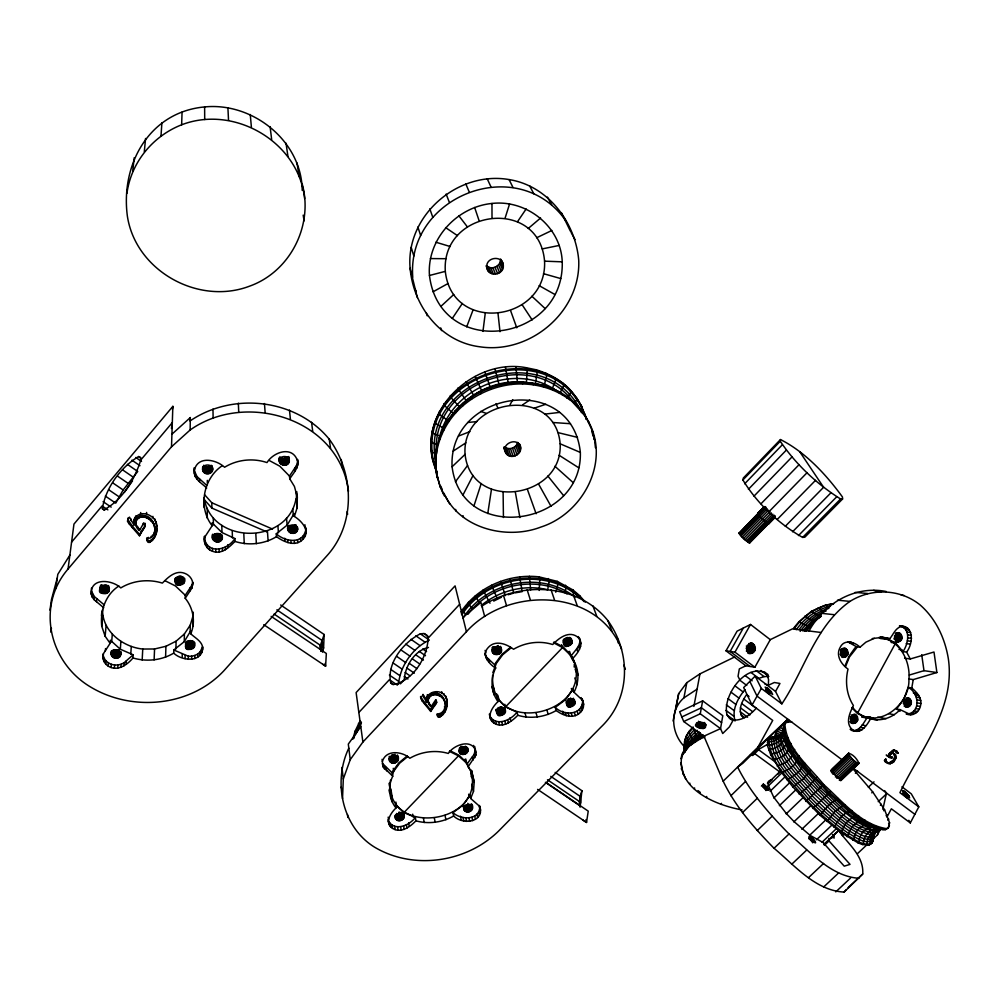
<?xml version="1.0" encoding="UTF-8"?>
<svg xmlns="http://www.w3.org/2000/svg" width="999" height="999" viewBox="0 0 999 999"><rect width="100%" height="100%" fill="white"/><g stroke="black" fill="none" stroke-linecap="round" stroke-linejoin="round"><path stroke-width="1.5" d="M200.087 655.119L200.087 651.985L202.61 646.753C203.484 662.837 182.018 661.363 173.726 653.121C161.613 660.414 146.466 661.987 132.979 657.966C127.198 664.997 117.12 671.915 108.154 666.071C103.983 663.561 102.148 658.541 103.122 653.858M204.52 539.023L205.407 536.088L212.163 525.736C197.814 507.592 203.172 478.321 222.302 465.684M204.508 542.057L204.508 536.138C203.297 542.37 206.231 549.188 212.475 551.273C221.503 554.87 229.196 547.277 234.977 541.421L234.877 538.536L221.978 532.529L212.125 522.889L212.163 525.736M197.74 657.142L197.752 654.02L200.087 651.985M199.475 481.568L199.475 478.808M212.537 469.98C213.399 463.399 201.81 463.274 202.635 469.905C203.771 476.486 214.797 473.901 212.5 467.27M212.612 538.249C211.863 531.868 223.114 531.893 222.327 538.274C220.642 545.329 209.428 541.146 212.575 534.253M197.003 479.333L197.015 476.585L194.368 470.816C193.294 478.946 201.91 483.141 206.681 488.086M194.393 646.94C190.372 628.259 176.923 657.966 194.393 646.94L194.418 642.307M195.255 476.598L195.267 473.851M194.718 645.903L194.73 642.819M194.855 658.591L194.88 655.456L197.752 654.02M539.21 590.446L539.772 579.682L539.01 576.86C509.253 573.451 477.422 586.738 460.901 612.1M191.833 588.211L192.72 582.367L191.833 588.211L185.215 598.276C193.294 608.004 195.804 622.077 190.772 633.803C195.404 638.299 203.746 642.107 202.61 649.862M192.894 648.626L192.957 640.896L189.448 641.733L187.175 640.933M193.169 615.521L193.194 612.487M193.194 625.886L193.269 612.275M193.781 647.864L193.818 641.683M420.866 698.763L420.604 696.503L421.953 700.711L430.719 711.438L436.688 702.534L435.589 699.999L431.106 706.693C424.525 701.947 428.908 690.384 437.225 693.368C447.127 695.416 448.401 714.085 437.075 713.898L437.612 716.221L438.998 717.294C446.878 713.935 449.175 703.246 445.517 695.928L446.865 700.199M427.834 698.563L428.883 703.845M190.609 649.45L190.684 641.72M190.772 633.803L190.797 630.706L184.266 641.658L173.801 649.987L173.726 653.121M191.646 659.352L191.671 656.206L194.88 655.456M191.82 649.175L191.883 641.445M529.42 383.254L526.473 382.642L527.11 370.229L526.323 367.732C470.979 356.98 412.437 416.408 436.363 470.754L432.629 459.49M189.373 649.462L189.448 641.733M190.147 590.784L190.172 587.787M190.172 632.767L190.247 625.112L193.269 615.222M187.075 648.663L187.163 642.482M190.26 420.816C232.967 391.82 296.079 398.726 329.195 439.148C354.245 472.814 356.044 523.701 326.998 555.694L223.963 670.679C190.222 706.817 131.743 712.087 90.147 686.738C49.338 662.287 35.927 606.218 68.032 569.055L171.503 446.803L190.147 429.982L190.31 417.582L171.928 434.203M188.162 649.188L188.249 641.458M188.324 659.377L188.361 656.231L173.801 649.987M185.102 658.653L185.152 655.519M185.564 646.99L185.627 642.357M186.201 647.914L186.276 641.733M184.353 582.517C180.245 563.174 166.533 593.831 184.353 582.517L184.403 579.557M184.678 581.443L184.728 578.483M184.266 641.658L184.39 633.965L190.247 625.112M185.215 598.276L185.265 595.254L191.858 585.227M775.948 738.111L776.061 730.694L782.279 733.341M182.829 584.265L182.967 576.86L179.395 577.697L177.085 576.86L176.91 584.265M182.205 657.242L182.268 654.108M183.729 583.478L183.828 577.559M435.839 458.841L436.863 446.753C434.827 457.105 434.865 467.844 437.425 478.096C431.256 451.486 442.719 423.101 463.111 405.619L462.649 403.584C498.926 369.917 566.945 376.061 589.073 422.952C584.04 413.798 577.622 405.094 569.33 398.489L584.065 414.685L582.729 412.612M181.743 584.815L181.88 577.41M420.916 698.089L422.914 694.892L426.473 701.922L426.598 696.34M426.473 701.922C425.112 690.996 441.845 687.687 445.854 697.514M179.246 585.102L179.395 577.697M180.507 585.102L180.657 577.697M279.483 461.401C278.746 454.832 290.259 454.882 289.298 461.476C287.55 468.656 276.523 464.498 279.27 457.554M175.911 648.925L176.099 641.183L184.39 633.965M178.009 584.827L178.184 577.41M287.999 529.657C287.325 523.339 298.526 523.289 297.627 529.695C296.179 536.113 285.901 533.316 287.749 526.835M175.999 583.478L176.149 577.559M302.222 190.397C301.735 141.071 252.722 102.06 204.62 106.93C149.101 112.05 120.504 164.498 127.36 216.046C135.589 270.804 198.289 305.706 249.575 286.164C290.022 271.74 313.399 225.824 302.36 184.553M234.977 541.421C248.664 545.841 264.173 544.18 276.486 536.675C283.903 542.032 295.779 547.365 303.209 539.035C310.714 530.769 301.511 520.891 294.368 516.433L297.053 508.091L296.228 492.157M297.727 465.234L297.515 459.403C299.6 467.02 293.494 472.952 289.747 478.821L294.43 486.463L297.327 497.127L297.053 508.091M175.025 581.443L175.1 578.496M175.362 582.517L175.474 578.084M579.882 805.444L580.119 796.365L581.905 790.696L555.169 772.402M305.919 533.516L305.694 527.647L306.006 530.494M165.584 657.205L165.934 646.291L176.099 641.183M126.935 193.369C131.094 162.5 152.747 136.064 181.631 124.8L182.068 112.088M171.503 446.803L172.852 406.356L73.963 524.075L68.032 569.055M791.782 721.877L786.35 722.127L783.89 724.55C783.553 751.847 812.212 773.988 828.496 793.293C845.416 807.18 862.087 828.496 885.526 829.607L888.448 827.584L889.572 822.789L884.627 809.827L872.739 791.932L852.622 768.418M481.893 606.081C520.404 581.131 578.046 583.066 607.892 620.641C631.143 652.971 630.893 698.451 601.198 726.897L498.526 831.131C466.383 862.562 413.449 870.391 374.525 847.14C341.92 827.06 332.754 781.555 348.801 748.164M342.52 798.75L343.306 779.008L341.958 767.394M154.108 659.914L154.57 648.975L165.934 646.291M322.502 652.21L323.576 648.139L324.163 634.515L280.657 604.982M156.256 533.741L156.955 528.983C156.781 534.24 154.196 540.459 149.038 542.469L147.427 541.246L146.628 538.636C159.84 538.386 155.769 516.121 143.968 515.596C135.377 513.973 132.892 526.361 139.473 530.469L143.781 523.026L145.205 525.886L139.46 535.776L128.933 523.613L127.572 521.403L127.984 518.256L127.572 521.403M154.795 520.392L154.857 518.968L156.831 526.873C157.48 514.885 138.112 507.592 134.116 520.566L134.89 517.257L134.79 518.693M154.932 528.571L154.87 530.007L154.67 526.048M154.595 532.355L154.658 530.919M154.932 536.825L156.319 532.292M156.119 523.426L156.194 521.99M152.385 536.538L152.46 535.089M152.922 539.685L154.995 535.377M154.595 527.484L153.896 523.563M153.759 534.54L153.834 533.091M320.204 649.437L320.404 645.317L324.163 634.515M151.111 537.749L151.186 536.301M151.448 541.208L152.997 538.236M153.821 524.999L152.647 521.328M152.835 517.794L152.909 516.371M382.08 759.315L382.954 766.733L392.744 776.223C387.662 786.338 388.798 799.175 396.016 807.979C390.721 812.824 384.128 823.114 392.557 828.396C400.974 833.641 410.177 826.822 415.921 820.828C428.484 824.375 442.357 822.477 453.658 815.996C463.099 825.524 485.452 822.09 479.508 805.456M410.102 268.281C405.469 215.672 457.754 170.579 509.065 179.57C547.952 185.739 575.424 222.29 578.721 260.152C580.943 311.676 530.044 354.545 479.732 346.778C440.497 341.795 413.411 306.206 410.102 268.281L417.32 297.577M742.844 717.27C737.025 710.514 742.307 700.786 746.603 694.617L749.013 696.428M149.038 542.469L149.113 541.021L151.511 539.76M152.585 522.764L150.874 520.754L150.949 519.33M150.15 542.145L150.225 540.684M412.749 277.21C406.568 195.479 518.169 152.522 565.909 220.854M147.427 541.246L146.89 537.887L146.816 539.348M150.874 520.754L148.701 519.005L148.776 517.582M148.102 542.207L147.502 539.797M148.227 538.798L148.302 537.337M142.17 660.002L142.757 649.038C122.702 647.04 102.098 631.056 102.572 609.577M390.447 780.194C383.853 837.936 486.201 824.949 470.916 771.44M768.094 674.587C747.564 659.777 721.665 695.828 727.072 715.009L735.089 720.916C731.53 709.715 737.949 698.064 744.967 689.635M148.701 519.005L147.09 518.056L147.165 516.633M398.264 758.815C397.44 753.296 387.587 755.556 389.535 760.888C392.282 766.096 400.986 761.475 397.814 756.093M429.458 275.487C426.748 239.498 456.593 206.893 491.97 203.459C526.51 199.4 560.988 226.498 562.237 261.838C564.497 342.882 439.922 359.865 429.458 275.487L445.317 271.353C441.121 209.365 539.085 196.303 544.567 261.164C547.302 321.753 452.097 334.565 445.317 271.353M144.905 524.65L144.98 523.214L145.205 525.886M147.09 518.056L145.479 517.395L145.567 515.971M146.528 513.873L146.603 512.45M404.071 816.495C403.234 811.163 393.631 813.361 395.479 818.543C398.264 823.601 406.793 818.993 403.621 813.686M143.232 529.657L145.292 524.45M145.479 517.395L143.893 517.032L143.968 515.596M144.668 527.36L144.755 525.924M135.764 524.45C134.965 520.579 138.511 516.982 142.295 516.945L142.382 515.521M141.97 531.418L143.319 528.221M143.207 524.737L143.294 523.301M139.46 535.776L142.058 529.97M140.784 517.157L140.871 515.734M140.597 533.541L140.684 532.105M132.979 657.966L133.179 654.807L120.317 649.238L110.377 640.209L110.115 643.331L103.734 653.184L102.934 655.968M767.981 740.122L770.491 737.624L779.72 736.026L770.491 737.624L767.981 740.122L767.519 745.816L770.679 754.732L781.842 772.889L792.869 786.962L819.992 815.234L840.746 832.379L857.991 842.844L862.462 844.542L869.018 845.079L872.002 842.994L873.089 840.958L873.238 835.763L873.263 838.074L872.277 839.01M139.41 517.644L139.51 516.221M130.782 654.283L131.281 646.49M138.898 529.92L138.998 528.471M139.473 530.469L139.56 529.02M140.622 513.936L140.709 512.512M437.612 716.221L437.287 714.622L438.673 715.696C444.967 713.086 448.039 705.069 446.516 698.613M136.788 527.235L136.888 525.799L138.287 527.584M138.187 518.419L138.274 516.982M452.085 466.77C448.201 390.347 571.952 371.653 580.344 452.422C582.617 526.411 461.888 544.705 452.085 466.77L465.072 454.383C460.901 398.139 555.182 384.44 560.164 443.806C562.974 498.851 471.316 512.3 465.072 454.383M135.876 517.057L135.964 515.621M126.149 663.923L126.361 660.764M135.664 523.076L135.951 520.354M136.326 520.579L136.426 519.155M136.139 525.861L135.852 523.014M137.1 519.468L137.188 518.031M123.826 665.958L124.038 662.799L133.179 654.807M133.991 525.037L133.941 521.241L133.991 525.037L129.458 517.095L127.872 519.692M161.001 135.814L161.9 122.865M132.318 527.672L132.417 526.236L127.672 519.23M131.106 520.591L131.206 519.155M120.954 667.407L121.179 664.235L124.038 662.799M128.933 523.613L129.046 522.177M111.438 651.061C109.328 655.769 114.91 660.302 119.043 657.404L119.53 650.898M120.317 649.238L120.891 641.458M119.043 657.404L119.905 656.643L120.292 651.435M119.905 656.643L120.804 651.81M120.517 655.706L121.016 652.072M489.572 272.49L486.963 266.059C492.207 270.492 501.148 265.846 500.586 259.016L503.321 265.397C504.32 275.474 487.387 277.56 486.788 267.095C485.739 256.98 502.759 254.882 503.321 265.397M467.944 750.099C467.182 744.555 457.392 746.877 459.24 752.172C461.875 757.404 470.791 752.672 467.345 747.402M117.957 657.954L118.556 650.124L119.618 649.587M117.72 668.169L117.957 664.997L121.179 664.235M471.153 776.71L471.628 770.554L474.2 782.067L473.489 791.358L470.691 798.476L478.658 805.494L480.606 810.164M114.361 668.194L114.61 665.022C109.453 664.46 104.383 660.963 103.297 655.681L103.022 658.841M115.497 658.241L116.109 650.424L113.799 649.625L113.174 657.442M116.758 658.241L117.358 650.411L118.556 650.124M474.2 782.067L472.04 773.101L468.144 766.733L467.42 763.436L474.175 754.382L475.387 749.163M468.144 766.733L475.924 755.082L474.775 746.615M472.315 806.817C470.217 801.997 461.201 805.956 464.51 810.601C468.618 814.759 475.224 808.853 471.715 804.045M583.166 702.022L581.868 699.687L574 692.22C579.557 681.817 579.308 668.443 572.402 658.728C577.872 653.458 585.476 642.869 577.047 636.6C568.369 630.581 558.628 638.373 552.697 644.53C539.747 640.384 525.224 642.407 513.548 649.25C506.568 643.955 495.504 639.685 488.461 647.277C481.168 654.507 488.786 664.035 495.679 668.044C490.284 678.571 490.859 691.995 498.014 701.56C492.632 706.68 485.414 717.195 493.893 723.051C502.46 728.721 511.95 721.34 517.807 715.284C530.544 719.18 544.73 717.17 556.206 710.526C563.024 715.659 573.676 719.53 580.531 712.299C584.253 708.778 584.265 703.246 582.117 698.888L583.691 704.632M114.273 657.979L114.897 650.149M453.658 815.996L452.972 812.612C460.826 820.104 479.27 820.691 479.857 806.805M111.613 655.769L112.038 650.561M111.101 667.482L111.364 664.31M112.263 656.693L112.787 650.174M492.607 675.374C489.785 739.435 598.239 713.698 572.29 656.905M111.663 642.032L112.3 634.29M111.251 654.732L111.576 650.824M495.379 646.99C484.04 655.169 506.793 658.453 500.487 646.603M520.267 446.341C516.583 436.376 499.862 444.617 506.093 453.496C512.025 461.301 525.124 451.998 519.343 443.781M108.154 666.071L108.416 662.899M505.457 712.025C497.864 695.866 491.583 725.836 505.457 712.025L504.408 708.079M105.719 664.073L105.994 660.901M103.971 661.6L104.246 658.441M105.357 650.674L105.544 648.576M108.466 592.195C109.678 572.639 87.725 598.838 108.466 592.195L109.003 586.201M110.115 643.331L105.145 636.263L106.106 625.449M109.078 591.233L109.341 588.236M106.481 593.543L107.168 586.038L103.434 586.038L101.386 584.715M107.58 592.981L108.254 585.489M105.145 636.263L101.736 626.248L102.735 615.496M101.736 626.248C100.087 610.963 105.432 594.68 118.869 586.001M105.245 593.831L105.944 586.326M685.002 752.21L683.191 753.071L681.281 758.94C681.068 745.491 699.013 744.43 700.336 732.766L692.045 740.084L688.598 746.54M101.436 615.809L101.873 611.238M103.971 593.831L104.67 586.326M101.598 592.994L102.31 585.489M144.306 151.748L145.567 138.474M102.722 593.543L103.434 586.038M535.327 384.465L537.162 372.315L536.388 369.83L526.323 367.732M99.638 590.172L99.925 587.175M100 591.246L100.587 585.252M100.662 592.207L101.249 586.213M96.466 601.66L96.766 598.626M572.215 642.644C564.86 625.898 557.954 656.805 572.215 642.644L570.491 637.637M103.721 607.767L93.968 599.575L94.281 596.528L91.521 591.108L91.433 588.136M574.15 666.995L574.437 664.223L578.071 674.962M572.402 658.728L571.378 655.669C574.812 650.399 581.843 645.104 579.345 637.974L580.407 641.008M93.968 599.575L92.183 597.002L92.495 593.968M575.099 703.421C567.857 687.262 561.113 717.182 575.099 703.421L573.401 698.226M580.094 807.217L581.905 790.696M92.183 597.002L91.209 594.13L91.521 591.108M574 692.22L572.976 689.098L565.796 699.462L555.219 707.367C563.286 715.671 581.868 715.659 582.642 701.485M132.68 171.416L134.216 157.755M588.386 421.428C610.726 461.875 582.792 513.673 540.946 527.035C506.655 540.284 459.328 528.483 444.031 493.256M742.095 809.939C716.283 805.244 677.859 789.809 681.48 757.866M693.181 727.022C686.201 733.041 682.654 742.669 684.552 751.748L684.178 745.566L683.978 746.615L686.35 749.799C686.45 741.957 691.008 734.727 697.364 730.331M887.524 762.836C892.919 764.51 898.338 754.52 891.583 752.771L889.147 755.893L892.057 757.279L891.145 757.13M842.582 498.988L840.596 498.988C817.082 484.253 795.778 464.298 780.269 441.246L780.469 439.548C805.356 452.11 826.061 474.45 842.444 496.965L842.582 498.988L804.819 537.2L802.634 537.412C778.721 523.788 757.155 503.546 742.906 479.957L743.318 478.046L780.469 439.548M765.284 521.615L768.905 523.713L768.618 522.614M891.957 752.309L895.641 754.794L896.115 758.004L893.668 762.112L890.072 763.748L893.306 762.037L895.753 757.929L895.279 754.707L891.957 752.309L893.793 750.636C896.515 750.261 897.139 754.695 895.554 750.998M579.62 805.756L580.119 796.365L550.761 776.348M133.841 522.677L134.216 519.13M482.954 331.381L485.239 313.349M431.168 450.112L432.13 452.41L436.501 453.371C430.357 382.767 533.466 345.217 574.163 403.246L576.935 399.675C569.318 384.403 552.385 374.787 536.388 369.83M50.874 632.217L51.436 628.159M444.343 495.891C438.099 483.828 435.189 470.104 435.589 456.456M55.782 588.586L57.78 574.375L69.88 555.057M49.95 610.152L51.486 599.487L57.255 578.071M463.811 404.021L462.649 403.584L455.157 410.964L448.726 419.13L443.369 428.571L439.373 437.887L439.797 439.448M172.415 409.265L172.852 406.356M171.428 428.484L172.315 422.589L140.809 459.977C134.74 479.458 122.278 500.137 103.933 509.802L102.36 508.753C105.532 488.049 120.654 467.145 138.649 456.531L140.372 457.367L140.809 459.977M487.774 513.523L491.471 489.298M774.849 517.22L749.7 542.907L743.481 538.648L739.41 533.853L758.391 514.385L757.916 513.124L764.26 506.605M758.079 513.698L739.123 533.154L739.41 533.853M749.7 542.907L749.462 541.82L754.72 536.438M437.15 475.574L440.247 487.25M721.278 804.407L721.453 803.346M873.089 840.958L874.287 834.015M706.505 797.527L706.68 796.465M857.679 720.229C854.145 701.498 844.779 733.204 857.679 720.229L850.286 718.843M901.885 638.761C898.488 620.117 889.197 651.336 901.885 638.761L894.317 637.837M906.605 652.085L902.946 651.598C908.191 644.555 911.5 628.096 899.412 625.986C914.472 624.924 913.286 643.643 906.605 652.085L910.289 658.965L933.99 652.022L936.9 672.527L913.248 679.595L908.99 678.958C910.376 660.689 899.45 639.048 879.37 637.699M908.89 679.02C910.364 707.08 872.614 733.553 852.459 707.205M906.105 713.91C912.137 716.695 918.905 712.649 920.341 706.455C922.876 698.9 917.119 692.494 911.775 687.974L908.116 687.399L903.77 699.35L896.465 709.015L900.236 711.101M911.775 687.974L913.248 679.595M911.263 703.858C907.879 685.401 898.713 716.57 911.263 703.858L903.683 702.584M907.229 714.123C921.215 712.324 918.993 692.507 908.116 687.399M700.062 793.431L700.249 792.369L697.989 790.596M755.194 649.949C750.811 628.159 739.972 664.672 755.194 649.949L746.153 648.626M847.889 654.245C844.342 635.314 834.852 667.07 847.889 654.245L840.509 653.221M703.496 728.483C714.135 717.781 681.043 724.637 703.496 728.483L704.582 722.489M704.532 728.146L705.356 723.651M705.344 727.634L705.893 724.637M694.405 788.985L694.605 787.924M699.675 728.283L700.761 722.289L699.562 721.84L698.463 727.834M689.635 784.24L689.822 783.179M700.973 728.558L702.06 722.564L703.358 722.627L702.272 728.621M682.991 754.145L689.747 745.516L700.624 738.661L700.823 737.574L704.894 736.013M435.689 466.108L435.939 468.568M543.956 386.288L546.715 375.649L545.966 373.164M685.814 779.282L683.216 773.126L683.016 774.188M696.128 725.711L696.678 722.714M696.628 726.498L697.177 723.501M694.705 741.832L694.904 740.746L703.433 736.226L697.602 739.56M697.427 727.222L698.526 721.228M702.647 700.861L679.645 711.725L683.716 721.515L700.262 713.798L702.647 700.861L722.801 715.684L720.541 728.621L722.714 733.516L729.395 726.91L733.254 719.992C742.494 720.878 750.599 714.56 756.43 708.054M689.747 745.516L689.947 744.442L703.321 735.626M699.025 731.568L691.832 738.099L687.537 746.877L684.74 740.534M680.731 763.935L680.931 762.861L682.792 771.84M686.45 735.714L684.54 741.595M681.306 769.043L681.505 767.981M685.826 749.65L686.026 748.576M689.273 731.181L686.251 736.775L689.16 742.344L689.248 746.203L695.541 738.161L700.162 734.715M693.868 706.43L699.962 673.85L734.615 656.992M683.953 746.178C671.303 732.829 669.318 710.626 683.903 697.876L686.825 682.654L699.962 673.85M739.123 533.154L758.129 513.336M673.076 721.003L678.696 693.606L686.825 682.654M675.749 708.766L678.696 693.606M439.373 437.887L439.51 437.187C451.71 386.363 518.144 360.002 559.865 393.244L563.711 385.714L562.999 383.266M189.698 420.641L190.31 417.582M872.989 839.098L877.434 834.927L878.396 830.406L880.156 829.445C874.075 831.593 869.43 837.537 870.017 844.13L869.018 845.079M882.866 809.315L886.463 793.044L884.615 790.621M400.437 683.828L404.283 679.72C404.97 666.208 414.722 650.337 428.484 647.452M398.501 684.34C400.062 666.033 412.687 647.939 429.333 640.109L420.304 633.828C403.396 642.444 386.538 663.261 390.709 682.954L393.007 684.502M428.146 700.149C430.407 690.409 445.067 695.204 445.167 703.845M510.789 383.591L511.051 382.53L511.875 384.415C532.542 382.255 554.108 387.575 570.579 400.474M866.158 845.279L867.169 844.33C866.707 836.912 872.926 829.32 880.643 829.744L875.661 830.581L872.214 829.819L857.766 822.314L839.023 807.941L819.055 789.01L801.21 768.681L788.373 750.336L782.467 736.837L782.18 733.79L783.553 729.295C782.554 736.625 775.748 742.369 768.281 741.583L767.307 742.544M888.448 827.584L886.538 828.658C860.688 824.462 842.307 801.123 823.613 784.477C809.115 766.333 786.001 748.176 784.877 723.588L783.89 724.55M887.124 762.499L885.576 760.976L885.526 758.89L885.938 761.063L887.899 762.911M352.897 739.16L355.082 731.193L360.015 721.003M353.871 738.373L355.332 733.054L361.026 721.615M439.51 437.187L436.713 447.502L437.125 449.075M441.758 433.703L443.356 427.959L435.876 423.813L434.902 421.453M555.769 592.245L557.942 584.14L557.217 581.343L539.01 576.86M111.226 653.658C112.038 648.376 121.291 649.25 120.817 654.67M505.107 218.069L509.565 203.971M289.747 478.821L289.485 476.086L296.478 465.546L297.44 462.537M204.133 507.604L204.096 497.827C211.126 544.93 288.212 545.092 296.079 498.376M276.486 536.675L276.261 533.816L287.138 525.124L294.093 513.611L294.368 516.433M473.963 505.881L481.218 483.566M276.261 533.816C284.528 541.383 302.185 544.792 305.607 530.669M343.306 779.008L350.237 759.652L362.899 742.045L466.433 631.705C507.305 586.188 597.215 587.362 621.615 649.175M574.887 597.215L572.739 595.379L573.688 592.744L573.001 589.972L557.217 581.343M382.405 761.513C385.864 749.35 402.235 751.26 409.84 758.253C421.328 751.585 435.514 749.675 448.289 753.446C453.983 744.492 473.064 737.824 476.136 752.422M392.744 776.223L392.22 772.901L392.919 771.016L398.938 762.774L407.205 755.981M392.32 775.099L393.731 771.29L399.625 763.224L407.729 756.58M507.442 454.857L504.795 447.102C509.24 450.512 516.495 447.864 517.719 442.407L520.491 450.112M466.708 326.835L473.064 309.902M495.679 668.044L494.855 664.947L495.616 662.961L501.973 654.333L510.564 647.24M492.819 672.627L496.428 663.261L502.647 654.82L511.063 647.876M452.972 812.612L463.186 805.032L469.955 795.129L470.691 798.476M552.484 388.174L555.619 380.132L554.895 377.672M844.854 666.358L848.925 656.43L854.894 648.026L856.43 646.715L860.014 647.19L865.921 642.157L874.312 638.336M845.529 666.608L849.512 656.892L857.429 646.89M361.451 722.677L355.781 734.078L355.082 731.193M430.719 711.438L430.394 709.827L435.764 702.26L436.163 699.849L436.688 702.534M811.45 625.237L811.987 623.264L820.216 615.921M127.41 464.36L137.737 471.478L123.152 489.96L115.747 503.146L105.345 496.103M887.437 828.533L889.46 825.611M462.937 495.054L473.051 475.462M566.97 593.893L564.585 592.382L566.196 587.961L565.496 585.177M886.962 817.045L891.358 808.803L910.301 822.914L918.805 806.867L911.313 793.868L901.96 786.812M877.434 834.927L880.369 829.432M871.003 843.943L872.09 841.895M873.064 838.573L872.002 842.994C863.81 847.102 855.094 839.322 848.064 835.751C832.979 825.711 819.53 813.423 806.93 800.461C792.519 782.317 769.317 763.848 768.955 739.16L776.073 738.061L782.966 732.18L780.032 735.401C780.781 758.328 802.259 775.349 815.733 792.232C833.054 807.691 850.199 829.407 874.275 833.054L878.009 830.556L876.185 831.568C849.175 826.66 830.219 801.91 811.188 783.84C801.123 772.502 791.333 760.664 784.327 747.14C782.267 742.419 779.083 736.3 782.754 731.543M875.511 831.98L872.002 840.546C863.998 844.505 855.506 836.912 848.651 833.428C833.94 823.626 820.828 811.638 808.528 799C794.455 781.293 771.84 763.298 771.39 739.21L775.212 737.087M873.463 836.238L872.427 838.161C864.572 841.995 856.28 834.552 849.562 831.131C835.164 821.515 822.314 809.777 810.264 797.389C796.453 780.032 774.325 762.437 773.8 738.835L777.509 736.763M857.791 712.687L895.216 643.756M510.014 404.745L512.799 399.687M918.805 806.867L899.937 792.682C920.004 750.174 955.768 708.728 948.301 658.478C944.892 638.111 935.863 618.743 920.166 604.982C900.249 588.811 871.515 587.887 849.949 601.398C815.371 625.849 804.507 670.067 781.855 703.87L775.536 691.433L779.957 683.466L774.325 682.504L768.356 685.277L768.568 679.657L767.307 675.137L764.685 672.002M838.923 830.906C848.338 844.33 864.01 855.906 862.736 874.013L844.08 892.07C815.484 890.609 794.692 865.446 774.038 848.276C754.407 828.183 735.414 806.717 723.176 781.193L757.891 747.227L772.714 720.416L752.072 705.044L743.656 687.549L755.182 676.086L775.536 691.433M752.072 705.044L761.313 688.423L755.182 676.086M770.279 639.66L750.524 624.462L737.087 631.156L726.011 650.811L745.841 665.784L754.869 667.232L770.279 639.66L792.394 628.895L821.315 632.517M743.306 628.059L730.144 651.435L750.012 666.445M726.011 650.811L734.952 652.16L750.524 624.462M448.726 419.13L443.481 427.922L443.793 430.119M876.098 832.042L873.276 835.901C865.521 839.635 857.392 832.304 850.773 828.92C836.6 819.442 823.95 807.891 812.087 795.691C798.463 778.596 776.685 761.3 776.073 738.061L781.418 733.978M124.276 492.432L132.53 480.856M461.326 613.811C486.7 573.776 552.285 564.148 584.015 601.61M461.838 614.822C486.326 576.598 546.815 566.133 580.307 598.389L579.645 595.641L573.001 589.972M463.111 618.131C485.114 582.467 538.461 570.529 572.739 595.379M567.045 398.201L570.866 392.27L570.167 389.835M452.36 318.331L462.325 303.484M517.47 221.753L526.161 208.953M860.014 647.19C854.607 641.833 844.217 638.898 840.196 647.302C835.451 655.444 841.258 664.323 848.026 669.105C845.017 681.33 846.478 694.904 853.433 705.544C849.862 712.587 844.879 723.376 852.472 729.745C860.564 735.364 867.332 724.687 870.566 718.706C881.155 721.927 892.731 717.519 900.111 709.652L910.888 714.772M857.105 731.368L851.111 730.232C859.14 732.679 863.286 723.201 866.957 718.031L857.379 713.436L851.785 707.679M902.946 651.598L895.616 643.019L886.175 638.224L889.822 638.673C893.556 634.215 896.078 626.336 903.071 626.41M360.789 726.673L348.301 744.105L350.237 759.652M809.065 630.981C823.838 603.558 854.844 585.189 886.225 591.52M581.543 412.662L580.344 409.84L581.843 406.88L576.261 397.265M455.457 481.73L467.532 465.509M891.545 757.841L892.319 757.667C891.445 760.039 880.743 750.711 889.872 757.629M890.134 752.497L888.985 753.983L894.305 750.062L892.457 750.374L890.496 752.572M889.147 755.893L892.257 753.059M456.818 410.577L459.615 407.043L451.261 397.927L450.312 395.492M802.709 630.906L812.512 620.416L821.19 614.622M804.22 631.218L813.998 620.754L820.079 616.333L817.032 615.309L811.438 611.301L798.925 621.715L793.531 628.296L796.328 629.582C804.607 618.344 816.47 609.015 830.406 606.356M805.494 631.256L811.987 623.264L812.786 623.364L807.367 630.019L806.555 629.919L806.593 630.869M794.33 628.396C803.621 615.571 817.657 605.656 833.628 603.783L825.511 605.094L811.438 611.301M799.15 629.532C806.53 619.58 816.92 611.75 828.895 608.329L825.511 605.094M800.162 631.368C806.83 622.427 815.609 614.635 826.248 610.876M858.84 878.296C830.331 876.223 809.727 851.16 789.023 833.965C769.33 813.848 750.224 792.457 737.624 767.045L742.769 763.348L787.761 719.143M467.894 614.335C489.547 585.551 532.654 575.287 564.585 592.382M892.319 752.384L893.793 750.636M888.748 763.061L893.481 760.102M71.578 542.145L102.073 505.956L107.892 509.877M887.749 755.931L889.347 754.058M844.08 892.07L846.103 889.859M358.853 712.474L389.385 679.695L397.377 685.114M390.709 682.954L393.269 684.59C413.136 680.731 427.36 657.517 428.159 638.099L459.652 604.295M890.072 763.748C888.323 764.485 881.268 760.202 886.225 759.215M702.971 734.702L695.029 739.934L691.358 743.793L691.832 738.099L689.073 732.242L692.981 728.084L694.143 730.044C688.448 735.164 684.402 742.831 685.614 750.636M691.146 744.767C695.966 741.483 696.89 734.939 694.143 730.044M404.52 811.987L458.479 755.856L465.659 762.249L469.655 768.793M506.131 706.268L562.549 647.577L561.588 644.692M742.906 479.957L780.269 441.246M744.642 483.791L782.205 444.905M748.413 489.298L786.188 450.262M753.995 496.128L791.957 456.993M761.001 503.783L799.125 464.61M757.854 513.498L764.21 506.98M757.916 513.124L764.685 506.605M765.596 506.605L758.179 514.21L759.04 515.347L740.047 534.815M766.283 507.592L758.853 515.222L759.989 516.52L740.983 536.001M767.282 508.816L759.852 516.433L762.474 519.193L763.935 520.541L771.378 512.924M742.157 537.312L768.518 510.164M768.943 511.75L807.18 472.577M743.481 538.648L769.917 511.575M744.879 539.935L763.91 520.454L767.707 523.401L775.149 515.796M746.253 541.083L772.801 514.123M747.489 542.007L766.52 522.552M766.645 522.727L774.088 515.109M748.526 542.644L767.544 523.201M765.246 525.674L768.406 522.44M749.275 542.957L768.281 523.526M768.955 523.326L775.311 516.833M768.905 523.713L775.274 517.207M777.247 519.418L815.546 480.319M785.314 526.261L823.601 487.275L799.787 451.823M792.557 531.768L830.781 492.957M798.463 535.576L836.575 496.94M802.634 537.412L840.596 498.988M779.582 735.476L778.184 736.9C778.858 759.914 800.411 777.022 813.923 793.955C831.293 809.477 848.501 831.268 872.676 834.864L874.512 833.84M765.409 690.222L767.557 688.099L771.328 691.77L772.689 694.455L768.281 691.758L765.134 687.1L767.557 688.099M766.383 691.008L768.531 688.885M767.382 691.932L769.53 689.797M768.331 692.906L770.479 690.784M769.18 693.893L771.328 691.77M526.473 382.642C495.879 378.009 465.596 394.705 448.638 419.73L449.088 421.266M785.376 723.076L786.35 722.127M771.915 737.936L772.876 736.987L778.296 737.337M787.699 722.502L788.673 721.553M784.277 725.948L783.291 726.91C783.141 751.71 806.168 769.667 820.479 787.612C838.223 803.396 855.793 825.786 880.331 829.582M775.087 738.186L776.048 737.25M767.519 745.816L768.506 744.854C776.51 745.441 784.64 738.436 783.591 730.119L784.577 729.158M768.656 749.899L769.642 748.938C778.995 749.387 788.311 739.272 783.591 730.119M785.788 733.179L784.802 734.14C794.967 756.73 812.499 775.012 829.607 792.519C845.591 806.767 861.538 823.763 882.729 829.744L883.74 828.783M770.679 754.732L771.678 753.77C779.345 753.408 787.349 747.102 786.912 738.923L787.899 737.949M730.881 795.728L745.504 781.493M773.588 760.239L774.587 759.277C782.03 758.328 789.834 752.409 789.884 744.38L790.896 743.406M777.322 766.32L778.321 765.359C785.514 763.76 793.031 758.241 793.706 750.424L794.704 749.45M761.413 786.126L763.461 784.128C777.721 796.752 758.266 786.3 763.461 784.128M762.986 787.274L765.047 785.276M767.394 783.166L770.666 779.994L768.356 781.493L768.094 785.027L773.763 797.277L786.325 813.511L794.168 821.74L810.226 835.451L823.001 842.469L844.23 866.158L850.049 864.385L829.008 840.946L828.958 838.386M767.769 783.303L781.206 770.279M768.918 782.904L772.252 779.67M777.834 774.262L781.168 771.028M763.835 788.049L765.896 786.051M764.647 788.898L766.708 786.912M781.842 772.889C788.486 769.492 796.927 765.309 798.288 756.955L799.3 755.968M767.232 787.037L782.517 772.239M765.371 789.759L767.432 787.774M742.494 812.587L757.267 798.288M765.946 790.584L768.006 788.586M770.129 791.258L785.489 776.385M787.05 779.807C793.481 775.898 801.273 771.69 803.571 763.848L804.582 762.874M773.875 797.976L789.335 783.066M792.869 786.962L803.583 778.795L810.476 770.004M779.345 805.694L795.978 789.685M757.242 830.556L772.14 816.233M799.2 794.217L809.477 785.526L816.857 777.247M830.856 770.329L848.576 753.321C853.009 754.12 857.304 759.165 858.953 763.411L840.833 780.656M832.292 769.03L848.9 753.084M830.868 770.928L848.576 753.321M786.163 813.873L802.871 797.839M832.954 769.143L845.129 757.467M831.23 771.815L848.988 754.782L848.613 753.895M831.917 772.951L849.699 755.906L848.988 754.782M832.891 774.262L850.686 757.205L849.699 755.906M805.906 801.435L823.613 784.477M835.189 774.575L851.885 758.578L850.686 757.205M835.401 776.997L853.208 759.952L857.055 763.061L858.953 763.411M836.762 778.246L854.582 761.201M839.185 778.246L855.881 762.262M793.843 821.915L810.589 805.893M839.235 780.094L857.055 763.061M840.184 780.544L857.991 763.536M798.925 621.715L805.231 625.149L809.689 626.098L821.028 616.008M842.257 778.745L858.903 762.824M812.886 808.491L830.631 791.533M774.038 848.276L789.023 833.965M855.369 773.214L857.592 771.103M801.835 829.245L818.606 813.261M819.992 815.234L828.833 805.032L837.761 798.301M809.565 835.339L826.335 819.392M808.753 838.76L810.851 836.762C824.987 851.61 802.309 834.39 810.851 836.762M827.097 821.54L835.426 810.901L844.879 804.632M809.59 839.41L811.688 837.412M810.439 840.196L812.537 838.198M811.275 841.071L813.373 839.073M868.356 787.224L874.013 781.855M812.012 841.957L814.11 839.959M812.624 842.806L814.722 840.808M816.458 839.759L832.092 824.937M791.595 864.372L806.63 850.112M834.053 827.284C837.936 820.816 842.532 812.774 850.823 811.4L851.847 810.426M871.765 792.856L872.739 791.932M822.065 842.194L836.538 828.496M823.75 844.617L838.173 830.981M824.637 843.843L838.985 830.281M831.692 838.061L833.74 836.138L832.417 834.452M824.55 845.166L829.008 840.946M840.746 832.379L841.77 831.418C843.905 824.325 849.699 817.17 857.504 816.545L858.541 815.571M842.307 835.564L844.555 833.441M878.208 801.673L886.063 794.255M880.369 805.206L881.355 804.282M847.04 836.712L848.064 835.751C849.512 828.333 855.743 820.866 863.785 820.928L864.809 819.954M808.566 877.597L823.601 863.436M883.64 810.751L884.627 809.827M902.447 793.343L904.57 791.345L908.928 795.803L909.639 797.889L905.918 795.341L902.522 790.596L904.57 791.345M852.821 840.221L853.845 839.26C854.669 831.555 861.338 823.863 869.542 824.487L870.566 823.526M903.346 794.068L905.469 792.082M904.307 794.954L906.418 792.956M905.231 795.903L907.354 793.905M906.093 796.877L908.216 794.879M886.125 815.746L887.112 814.822M857.991 842.844L859.015 841.882C859.277 833.94 866.37 826.123 874.674 827.172L875.698 826.21M906.805 797.801L908.928 795.803M887.774 820.104L888.773 819.168M862.462 844.542L863.473 843.581C863.261 835.439 870.728 827.584 879.095 828.933L880.119 827.971M888.561 823.725L889.572 822.789M857.429 853.683L867.432 844.305M823.651 886.987L838.636 872.939M886.538 828.658L885.526 829.607L883.066 829.457M835.763 891.882L850.649 877.971M757.891 747.227L786.975 720.104M848.126 887.636L862.736 874.013M440.871 306.393L453.758 294.518M203.621 472.065L203.596 465.284L206.88 467.02L211.463 465.347M279.832 456.868L283.054 458.603L287.625 456.93L288.261 463.623M204.508 539.173C208.591 554.982 228.197 549.562 234.877 538.536M289.797 532.542L289.148 525.474L292.695 526.336L295.916 524.7L296.616 531.768M528.246 228.471L540.584 218.007M462.912 617.457L480.906 602.409L484.69 616.495M498.276 654.395L496.216 646.79L498.176 645.516L500.262 653.121M489.66 715.646C495.541 727.172 511.276 720.254 516.933 712.1L517.807 715.284M389.048 824.437L388.536 821.028C394.655 831.83 409.69 825.374 415.347 817.432L415.921 820.828M462.649 404.108C489.31 380.794 530.756 375.149 561.663 393.319L562.312 394.805M463.111 405.619C476.81 393.906 493.968 386.488 511.875 384.415M818.843 617.981L820.978 616.433M691.608 743.78L693.031 742.781M522.552 404.92L529.77 399.925M697.777 739.26L694.904 740.746M683.903 697.876L697.102 689.148M453.096 451.198L465.859 442.819M789.435 720.341C783.016 724.412 775.798 729.682 774.4 737.624M550.624 389.198L552.085 388.324L553.209 390.234M767.582 744.292L759.452 748.963L752.796 755.469L750.361 755.044M493.731 601.086L501.423 597.265M433.054 291.795L447.952 283.566M190.147 429.982C246.129 390.247 339.573 418.856 348.489 491.383M214.485 541.133L214.385 533.978L216.708 534.84L220.304 533.99L220.442 541.146M567.969 646.116L565.422 638.586L567.657 637.787L570.217 645.304M536.7 237.737L551.86 230.469M745.841 665.784L739.322 668.905L738.049 676.323L739.997 680.356L746.765 685.439M681.817 716.945L701.373 707.779L721.59 722.602M683.716 721.515L703.933 736.176L720.541 728.621L700.262 713.798M458.479 436.076L469.88 431.63M700.624 738.661L704.695 737.1M534.378 408.129L545.754 404.27M760.876 670.466L768.818 676.473L764.098 676.598L758.79 678.383L750.886 672.414M508.154 594.755L513.686 593.106L509.977 578.571M909.302 675.049L923.988 670.679L936.9 672.527M809.689 626.098L810.713 625.811M492.732 646.803L498.876 646.965L501.173 649.138M391.67 754.969L393.981 754.682L395.304 762.861M181.631 124.8C234.228 104.483 298.738 141.883 304.633 198.564M542.257 248.901L559.228 245.429M515.109 592.857L522.19 591.608L519.655 576.873M870.579 716.795L861.962 717.095M872.239 638.561L883.066 637.275L889.822 638.673M544.667 414.123L559.64 412.4M467.894 422.477L476.86 421.578M739.198 532.767L740.384 533.054M420.304 633.828L424.001 633.541L426.685 634.989L428.159 638.099M891.695 757.205L892.656 757.242M188.361 656.231L191.671 656.206M114.61 665.022L117.957 664.997M142.757 649.038L154.57 648.975M116.109 650.424L117.358 650.411M815.309 620.741L810.901 619.767L804.919 616.021M430.407 258.579L446.078 258.716M896.453 752.984L898.101 753.096L896.59 750.961L893.943 749.987M544.567 261.164L562.237 261.838M142.295 516.945L143.893 517.032M552.722 422.49L570.466 423.713M901.26 595.204L904.095 595.466M855.206 592.37L867.756 593.518M837.524 600.174L849.949 601.398M818.343 607.642L823.551 611.838M821.752 613.336L834.09 614.697M901.772 626.485L905.444 626.91M818.031 617.507L818.843 617.607M903.92 627.734L907.591 628.159M905.706 629.645L909.377 630.069M907.005 632.092L910.676 632.529M895.891 632.829L899.799 633.378M896.066 633.304L900.599 633.841M907.729 634.902L911.4 635.339M895.216 633.841L901.273 634.565M895.703 634.752L901.76 635.476M894.467 635.614L902.035 636.538M907.829 637.886L911.513 638.336M894.505 636.738L902.072 637.649M880.256 636.937L883.066 637.275M893.893 638.861L901.46 639.797M907.317 640.859L910.988 641.308M878.908 637.474L887.936 638.586M896.315 640.097L900.848 640.659M880.306 638.498L887.699 639.422M895.554 640.759L900.087 641.321M896.203 641.346L899.225 641.72M895.291 641.458L898.313 641.833M906.205 643.581L909.877 644.043M891.096 642.444L895.616 643.019M851.323 642.257L847.751 641.783L856.43 646.715M849.962 643.044L853.546 643.506M898.963 649.412L901.985 649.8M842.781 648.388L845.728 648.788M842.132 648.651L846.565 649.25M841.358 649.175L847.252 649.974M904.607 658.191L910.289 658.965M840.384 649.899L847.751 650.911M840.659 650.961L848.039 651.972M840.708 652.097L848.089 653.109M840.084 654.258L847.452 655.282M840.933 655.344L846.827 656.168M750.212 643.344L752.647 643.681M841.62 656.218L846.041 656.842M749.974 643.706L753.621 644.23M842.207 656.83L845.142 657.255M748.763 643.543L754.445 645.054M747.389 645.029L755.032 646.128M746.328 646.041L755.369 647.352M746.39 647.34L755.431 648.651M747.052 650.012L754.695 651.148M746.315 651.023L753.958 652.16M753.034 652.921L748.176 652.21L750.336 649.238L749.575 644.367M748.351 652.846L751.985 653.396M748.463 653.159L750.886 653.521M456.531 411.188L455.157 410.964L455.556 413.049M913.298 692.869L916.97 693.456M915.059 694.73L918.743 695.329M916.345 697.14L920.029 697.739M906.168 698.051L909.202 698.551M917.07 699.912L920.753 700.524M906.967 698.488L910.002 699M906.118 698.938L910.663 699.7M905.082 699.587L911.15 700.599M903.845 700.374L911.425 701.635M917.169 702.884L920.853 703.496M903.883 701.473L911.463 702.747M436.413 444.293L432.03 442.857L431.056 440.534M903.271 703.596L910.851 704.882M916.657 705.831L920.341 706.455M904.182 704.732L910.239 705.769M904.944 705.656L909.49 706.43M904.083 706.068L908.628 706.842M904.694 706.443L907.729 706.967M915.559 708.566L919.23 709.203M913.935 710.901L917.619 711.538M832.654 769.055C829.932 771.178 839.772 781.243 842.344 779.045M896.465 709.015L900.111 709.652M911.912 712.687L915.584 713.323M909.627 713.786L913.298 714.422M888.71 713.711L894.342 714.722M877.659 717.145L886.063 718.681M853.408 714.76L856.368 715.309M862.075 716.246L873.8 718.406M851.136 714.922L857.055 716.008M862.224 717.17L877.347 719.942M851.635 715.821L857.554 716.92M850.436 716.595L857.829 717.981M850.486 717.719L857.879 719.105M851.335 720.154L857.254 721.278M850.711 721.053L856.63 722.165M849.937 721.728L855.843 722.851M850.536 722.427L854.957 723.276M851.086 722.839L854.033 723.401M862.1 724.987L865.696 725.674M860.439 727.359L864.035 728.059M858.366 729.183L861.95 729.882M850.099 729.27L852.472 729.745M856.006 730.306L859.59 731.006M896.59 750.961L898.101 753.096M893.343 753.608L894.804 755.968M700.761 722.289L702.06 722.564M396.016 807.979L395.492 804.607L403.946 812.587L415.347 817.432M890.121 756.63L891.508 757.205M894.555 758.166L894.205 758.94M885.089 761.625L884.44 760.514M873.576 590.397L880.968 592.032M516.933 712.1L505.531 706.892L497.202 698.413L498.014 701.56M558.004 432.617L577.509 437.375M543.506 273.689L560.751 278.571M148.189 540.746L149.113 541.021M435.889 242.22L450.199 246.528M480.719 411.388L486.338 413.386M439.847 436.113L433.279 433.266L432.305 430.931M764.71 683.853L767.369 684.964M779.807 727.447L783.628 729.083M777.846 729.095L784.115 731.768M775.686 732.679L780.644 734.789M775.486 734.465L779.22 736.051M775.461 735.988L777.984 737.062M560.164 443.806L580.344 452.422M204.67 494.805L211.825 502.772L272.54 529.07M204.683 500.112L211.888 508.116L267.257 532.042M758.341 513.111L759.115 513.461M727.072 715.009L729.557 718.281L733.254 719.992M449.8 750.649L459.065 755.244L467.42 763.436M449.413 751.36L458.479 755.856M164.922 580.681L175.437 585.951L185.265 595.254M553.908 642.007L563.161 646.94L571.378 655.669M553.483 642.757L562.549 647.577L569.63 654.395L574.25 662.724M269.231 460.489L279.77 466.158L289.485 476.086M539.173 285.652L554.92 294.505M559.103 455.269L578.833 467.844M582.804 820.017L586.525 822.464L588.236 811.138L546.528 782.791M102.36 508.753L104.695 510.327M263.748 624.687L325.612 666.171L326.336 653.483L271.154 616.371M274.088 614.048L320.404 645.317L321.191 650.811M103.097 501.648L111.214 507.13M276.86 609.84L321.765 640.234L323.576 648.139M537.612 789.397L586.525 822.464L586.038 819.555M445.566 227.572L457.442 235.627M389.385 675.062L398.476 681.243M545.379 782.317L580.032 805.868L579.47 801.548L547.477 779.769M108.654 489.722L119.031 496.765M404.245 676.473L407.942 678.995M390.671 669.38L399.737 675.561M112.8 482.917L123.152 489.96M322.814 664.273L325.612 666.171L325.087 663.398M406.843 668.031L414.348 673.164M393.169 663.024L402.21 669.205M405.119 672.489L409.927 675.774M117.52 476.123L127.86 483.191M409.315 663.386L416.945 668.631M396.703 656.405L405.719 662.599M122.502 469.805L132.83 476.898M472.003 397.752L471.091 397.115L471.615 399.113M131.93 460.164L139.985 465.709M401.036 649.987L410.04 656.193M412.35 658.878L419.792 664.01M138.649 456.531L140.959 458.129M419.305 651.423L425.499 655.719M135.764 457.48L141.533 461.463M405.881 644.168L414.885 650.386M415.746 654.807L423.426 660.102M410.939 639.323L419.93 645.566M422.752 648.975L426.573 651.623M415.846 635.801L424.862 642.07M424.001 633.541L428.534 636.7M753.171 752.472L779.52 771.727M757.704 749.075L775.236 761.925M725.973 710.426L733.953 716.308M729.557 718.281L731.855 719.967M741.071 714.997L744.655 717.644M726.298 704.832L734.253 710.714M728.021 698.613L735.963 704.507M740.459 707.854L749.962 714.897M740.259 711.775L747.614 717.22M743.743 698.988L756.243 708.291M731.018 692.182L738.948 698.076M741.658 703.496L752.634 711.663M735.102 685.963L743.019 691.87M842.781 760.339L757.03 696.128L749.824 681.405M852.721 767.781L914.859 814.31M745.366 675.749L752.147 680.843M761.313 688.423L781.855 703.87M734.952 652.16L754.869 667.232M756.168 670.616L764.098 676.598M889.51 755.981L890.484 756.705M831.68 836.638L834.19 838.036L833.74 836.138M576.573 405.119L577.872 407.142M448.626 421.054L439.772 414.66L438.823 412.275M94.281 596.528L104.008 604.707M382.954 766.733L382.467 763.423L392.22 772.901M554.907 466.258L573.126 482.579M197.015 476.585L206.656 485.314M472.564 608.666L469.33 605.094L468.419 602.335M531.893 296.241L545.154 308.591M592.807 431.805L587.712 420.829M485.239 654.869L486.638 657.28L494.855 664.947M542.395 384.965L543.444 386.85M593.818 438.848L595.217 441.096M454.033 414.123L444.93 405.981L443.981 403.571M761.176 517.819L762.512 519.168M428.571 702.26L431.106 706.693M851.885 758.578L853.208 759.952M465.459 614.385L462.512 609.527M532.192 382.854L533.166 384.727M132.417 526.236L139.548 534.328M579.645 595.641L585.277 602.085M479.108 602.497L475.299 595.816M420.567 697.165L430.394 709.827M480.956 392.482L480.319 391.695L480.919 393.643M521.69 382.043L522.589 383.916M547.889 476.048L563.636 495.691M458.791 215.697L467.307 226.798M466.133 400.624L457.704 388.186M445.442 496.528L449.662 503.871M482.567 607.305L481.331 605.419C499.512 590.384 524.7 584.253 547.702 589.722L549.088 581.368L548.339 578.558M522.152 304.77L532.155 319.942M581.843 406.88C543.044 331.056 414.023 378.034 433.029 461.051M580.344 409.84C542.694 336.413 417.669 381.918 436.026 462.375L433.591 461.763C414.635 373.688 554.133 330.607 585.526 416.496L581.181 405.419M492.682 686.35L494.08 688.736M423.014 694.342L426.161 700.324M473.451 395.017L466.034 381.793M908.828 820.291L910.301 822.914M538.523 483.966L551.023 506.306M571.066 232.38L575.049 239.623M490.01 603.209L483.054 590.084M547.452 197.103L551.848 205.195M414.647 288.449L416.034 291.021M529.607 185.802L533.803 193.794M509.065 179.57L513.011 187.5M561.351 212.612L570.404 231.181M439.822 485.626L443.918 494.255M437.137 472.165L435.402 468.519L436.963 472.515M440.547 485.901L442.282 489.572M487.262 178.883L490.934 186.825M481.468 390.309L475.137 376.436M497.452 598.963L491.508 585.239M501.823 260.814L502.922 263.361M703.933 736.176L723.176 781.193M500.437 261.101L503.171 267.495M499.737 263.099L502.46 269.505M465.771 183.841L469.168 191.845M498.538 264.872L501.248 271.291M496.928 266.296L499.612 272.727M494.992 267.295L497.677 273.726M492.894 267.769L495.554 274.226M359.178 726.36L358.491 723.451M490.759 267.72L493.406 274.176M488.736 267.133L491.358 273.576M486.076 265.834L488.149 270.979M496.041 403.608L497.652 407.642M515.946 366.92L517.345 381.93M446.141 194.068L449.288 202.198M607.892 620.641L611.888 631.056M623.838 665.184L625.362 669.18M490.534 388.324L490.184 387.4L490.846 389.323M505.457 367.395L508.116 382.367M592.869 605.806L596.74 616.133M495.029 369.168L498.951 383.928M501.223 386.226L500.487 384.328L500.524 385.339M519.268 444.343L520.654 448.201M573.476 595.229L577.172 605.494M510.614 310.677L516.77 327.809M527.447 489.535L536.126 513.761M490.022 386.588L484.865 372.19M517.045 444.23L519.805 451.96M515.884 445.866L518.631 453.608M514.335 447.202L517.07 454.945M429.795 208.828L432.729 217.12M512.487 448.139L515.209 455.894M578.371 636.563L579.083 638.586M579.895 640.684L580.956 643.706M579.595 643.468L580.656 646.503M510.464 448.601L513.174 456.368M578.508 646.166L579.57 649.213M508.429 448.588L511.113 456.343M576.685 648.588L577.734 651.635M506.493 448.076L509.153 455.831M571.465 639.085L572.315 641.595M505.394 595.579L500.549 581.381M569.667 637.387L571.803 643.656M503.883 447.04L506.093 453.496M503.871 447.952L504.745 450.537M568.98 638.299L571.128 644.567M551.036 589.735L554.52 599.974M566.583 638.311L569.143 645.841M474.637 207.467L479.095 220.679M569.542 651.373L570.392 653.895M575.137 669.055L576.123 671.977M568.656 651.498L569.63 654.395M564.248 638.586L566.783 646.116M563.561 639.585L565.671 645.854M563.011 640.322L564.697 645.342M563.099 642.095L563.936 644.605M574.8 677.984L577.06 684.74M581.168 697.602L581.868 699.687M582.355 704.183L583.404 707.329M581.281 706.793L582.33 709.952M579.495 709.14L580.531 712.299M571.341 688.461L572.19 691.033M574.363 699.812L575.212 702.409M577.11 711.076L578.146 714.235M573.001 699.2L574.7 704.395M571.915 698.776L574.025 705.282M417.882 227.023L420.641 235.514M570.604 698.201L573.139 706.006M574.3 712.449L575.324 715.609M572.077 706.518L569.555 698.713L568.406 698.975L570.928 706.793M529.395 576.298L530.656 589.959M567.669 700.299L569.767 706.805M571.241 713.174L572.265 716.333M567.007 701.348L568.668 706.555M566.058 700.848L567.719 706.068M566.133 702.747L566.97 705.356M568.156 713.211L569.155 716.37M527.135 589.76L530.382 600.024M565.234 712.537L566.233 715.709M562.687 711.226L563.686 714.397M440.734 327.909L441.57 330.607M555.219 707.367L556.206 710.526M411.188 247.327L413.848 256.031M546.977 710.301L548.214 714.435M426.386 313.112L427.172 315.771M503.508 595.342L506.53 605.669M536.063 712.899L537.262 717.032M341.183 787L341.995 789.872M524.987 713.011L526.161 717.157M500.362 646.353L501.398 650.149M500.274 647.402L501.323 651.198M499.537 647.14L500.924 652.21M463.024 515.671L463.474 517.332M497.277 646.253L499.35 653.87M495.042 647.065L497.102 654.67M493.856 647.065L495.916 654.682M493.081 648.076L494.78 654.42M455.631 509.403L456.068 511.051M297.802 462.087C293.768 445.392 274.101 451.161 266.983 462.574C253.047 457.854 237.125 459.515 224.588 467.257C216.196 459.415 197.552 455.469 194.33 470.404L194.355 467.669L194.343 473.551M492.095 647.552L493.793 653.908M491.995 649.362L493.007 653.171M510.002 717.757L510.851 720.941M504.845 704.27L505.531 706.892M504.62 707.417L505.544 711.013M507.629 719.68L508.479 722.876M503.683 707.754L505.069 713.011M502.684 707.317L504.408 713.885M503.521 714.61L501.448 706.718L500.399 707.23L502.46 715.134M488.736 659.228L489.547 662.325M504.82 721.053L505.656 724.25M497.789 695.167L498.963 699.65M592.12 430.282L594.53 439.548M591.758 430.944L593.131 436.213M586.55 419.53L584.865 414.135L586.226 419.368M496.515 693.606L498.214 700.137M485.102 650.386L485.639 652.434M486.638 657.28L487.45 660.364M499.263 707.504L501.311 715.409M484.89 653.196L486.038 657.941M492.607 685.501L494.155 691.458M498.101 707.517L500.137 715.421M501.748 721.79L502.584 724.987M491.995 686.713L494.105 694.917M497.327 708.591L499.025 715.172M496.703 709.415L498.064 714.672M496.278 710.027L497.29 713.973M495.879 709.49L496.778 713.099M498.638 721.827L499.463 725.024M495.679 721.166L496.491 724.362M493.081 719.842L493.893 723.051M491.033 717.969L491.833 721.166M489.323 714.11L490.447 718.843M466.433 631.705L455.082 585.864L356.119 692.569L362.899 742.045M470.454 770.104L472.577 778.87M473.638 745.416L474.138 747.577M475.174 751.81L475.924 755.082M474.175 754.382L474.925 757.654M472.452 756.693L473.201 759.964M467.27 748.388L467.869 751.086M466.296 746.665L467.495 752.047M471.403 770.241L472.04 773.101M479.657 809.365L480.407 812.724M465.347 746.178L466.845 752.921M464.473 746.89L465.971 753.633M478.671 811.85L479.42 815.221M471.878 784.128L473.489 791.358M463.436 747.402L464.922 754.145M465.796 759.065L466.396 761.775M465.01 759.302L465.659 762.249M462 746.315L463.786 754.42M476.973 814.098L477.709 817.469M460.839 746.34L462.624 754.432M460.039 747.439L461.513 754.195M474.675 815.946L475.412 819.317M459.365 748.313L460.539 753.708M471.565 804.532L472.477 808.703M459.178 750.324L459.765 753.021M468.643 794.217L469.23 796.977M470.904 804.083L472.102 809.627M470.267 804.919L471.466 810.476M469.105 804.22L470.604 811.176M471.94 817.269L472.664 820.641M446.928 701.685L447.265 703.271M446.715 704.844L447.065 706.443M467.782 803.321L469.58 811.663M443.918 693.631L444.255 695.217M466.97 804.982L468.456 811.937M444.305 700.049L444.642 701.635M445.904 707.816L446.241 709.402M443.331 698.064L443.668 699.65M468.943 817.981L469.667 821.365M441.708 691.72L442.045 693.306M465.821 805.007L467.307 811.962M444.48 706.605L444.817 708.191M441.908 696.303L442.245 697.889M465.034 806.168L466.221 811.725M444.468 710.576L444.805 712.175M464.085 805.706L465.259 811.263M440.047 694.767L440.384 696.353M463.623 806.43L464.51 810.601M463.186 806.081L463.998 809.777M465.896 818.044L466.608 821.428M438.648 693.943L438.973 695.529M442.42 713.149L442.757 714.76M437.225 693.368L437.562 694.954M462.999 817.444L463.698 820.816M440.959 714.535L441.296 716.133M435.789 693.069L436.126 694.642M439.71 715.384L440.047 716.982M460.452 816.208L461.151 819.592M434.34 693.019L434.677 694.592M435.764 702.26L436.088 703.858M438.673 715.696L438.998 717.294M437.837 715.459L438.161 717.07M432.942 693.219L433.266 694.804M434.278 704.332L434.602 705.931M431.655 693.668L431.98 695.254M433.004 705.918L433.316 707.517M430.482 694.367L430.794 695.953M429.408 695.316L429.732 696.902M431.593 707.829L431.918 709.427M428.621 696.328L428.946 697.914M430.307 704.62L430.631 706.206M428.096 697.402L428.421 698.988M427.347 694.655L427.672 696.241M427.822 699.787L428.384 702.622M426.198 698.226L426.523 699.812M423.851 696.39L424.163 697.976M424.45 702.697L424.762 704.295M445.03 815.346L445.891 819.754M872.789 835.614L873.263 838.074M421.653 699.125L421.953 700.711M617.557 638.648L618.418 643.231M434.34 817.906L435.164 822.327M515.372 492.37L519.905 517.569M423.426 818.106L424.213 822.539M412.712 814.185L413.186 816.982M397.565 755.132L398.214 759.802M408.666 822.851L409.228 826.248M396.965 755.319L397.852 760.776M396.328 756.193L397.215 761.638M395.017 754.17L396.353 762.349M406.381 824.699L406.943 828.109M403.334 813.248L404.021 817.457M402.984 814.173L403.658 818.393M392.844 754.957L394.155 763.136M401.91 812.212L403.034 819.23M403.646 826.023L404.195 829.432M391.895 756.343L392.982 763.161M401.061 812.899L402.185 819.929M297.003 162.949L299.163 176.561M393.256 768.306L393.731 771.29M390.771 756.093L391.858 762.924M399.812 812L401.161 820.429M390.01 756.98L390.871 762.437M398.701 812.262L400.025 820.691M400.649 826.747L401.186 830.157M389.21 756.293L390.072 761.75M389.098 758.166L389.535 760.888M395.879 802.047L396.541 806.23M397.764 813.686L398.876 820.716M303.184 215.135L304.083 220.904M396.678 813.461L397.764 820.491M341.246 459.49L342.707 468.868M395.929 814.41L396.803 820.029M397.565 826.81L398.102 830.219M395.367 815.147L396.016 819.367M390.884 788.973L392.295 798.039M395.055 815.733L395.479 818.543M347.19 511.575L347.615 514.348M389.036 783.303L389.498 786.313M390.172 789.997L391.97 801.71M386.039 767.532L386.538 770.853M389.135 789.872L389.573 792.781M394.63 826.198L395.154 829.62M383.916 765.696L384.415 769.005M392.045 824.974L392.557 828.396M389.96 823.213L390.472 826.623M388.174 817.12L388.511 819.392M388.037 819.692L388.374 821.965M286.014 143.182L287.949 156.406M329.195 439.148L330.544 448.364M921.715 654.72L923.988 670.679M311.551 422.252L312.712 431.343M270.092 126.623L271.666 139.548M347.49 814.522L347.839 817.482M594.83 442.282L595.429 447.727M498.026 313.611L499.999 331.705M304.895 524.725L305.207 527.559M304.658 533.578L304.97 536.426M296.478 465.546L296.765 468.256M302.909 536.176L303.209 539.035M289.46 410.065L290.397 419.081M294.693 468.231L294.967 470.954M296.765 491.633L297.327 497.127M300.474 538.299L300.761 541.158M297.34 526.873L297.627 529.695M296.853 526.548L297.277 530.794M297.515 539.785L297.802 542.657M288.898 457.48L289.298 461.476M288.748 456.506L289.011 459.165M288.411 457.267L288.936 462.612M295.017 525.499L295.704 532.567M292.719 508.803L293.394 515.771M293.906 526.048L294.593 533.129M286.701 457.754L287.337 464.448M294.243 540.559L294.518 543.431M292.695 526.336L293.356 533.416M285.577 458.329L286.201 465.022M291.433 526.336L292.095 533.404M284.328 458.616L284.952 465.322M290.222 526.036L290.884 533.116M290.871 540.546L291.134 543.431M283.054 458.603L283.666 465.309M288.399 526.086L288.911 531.743M281.818 458.291L282.417 464.985M287.924 526.523L288.299 530.756M286.513 518.094L287.138 525.124M250.262 114.523L251.398 127.223M280.719 457.692L281.318 464.398M287.637 539.76L287.887 542.632M279.945 458.204L280.419 463.561M279.445 458.516L279.795 462.537M284.74 538.249L284.99 541.121M277.884 525.636L278.446 532.717M580.119 796.365L580.606 803.084M320.404 645.317L320.854 651.36M264.46 403.534L265.135 412.512M579.47 801.548L579.782 805.806M267.42 530.944L268.107 540.921M255.806 533.666L256.368 543.681M227.909 107.78L228.534 120.367M238.336 403.184L238.736 412.175M243.806 533.628L244.256 543.656M232.23 530.819L232.455 537.949M91.209 594.13C90.297 577.16 112.138 579.657 120.792 587.912C133.117 580.394 148.651 578.821 162.375 583.104C168.082 577.222 175.749 569.792 184.715 573.326C189.623 575.074 193.431 580.007 192.695 585.352M227.784 544.755L227.872 547.652M225.374 546.878L225.437 549.787M222.265 535.414L222.327 538.274M222.415 548.376L222.477 551.286M221.815 525.424L221.978 532.529M221.903 535.077L221.99 539.373M221.229 534.627L221.353 540.347M219.193 534.552L219.33 541.708M219.131 549.15L219.181 552.06M217.969 534.84L218.094 541.995M216.708 534.84L216.82 541.995M156.905 525.437L156.893 530.419M215.484 534.54L215.584 541.695M215.734 549.15L215.772 552.06M212.987 409.091L213.112 418.144M503.109 492.295L503.434 517.494M213.299 517.769L213.386 524.837M213.499 534.602L213.574 540.322M212.125 465.696L212.2 471.116M212.887 535.052L212.937 539.348M211.476 466.708L211.538 472.127M211.825 502.772L211.888 508.116M212.45 548.364L212.475 551.273M210.552 466.171L210.627 472.952M209.428 466.745L209.49 473.526M209.503 546.853L209.528 549.75M208.179 467.033L208.229 473.826M207.305 480.369L207.317 483.104M204.62 106.93L204.708 119.53M206.88 467.02L206.93 473.813M207.243 508.366L207.305 518.219M207.093 544.717L207.105 547.614M205.632 466.708L205.669 473.501M205.382 542.095L205.394 544.992M204.52 466.121L204.545 472.902M491.97 203.459L492.007 217.695M202.959 466.97L202.972 471.041M321.765 640.234L321.778 650.511M202.622 467.195L202.635 469.905M201.748 649.512L201.748 652.634"/></g></svg>
